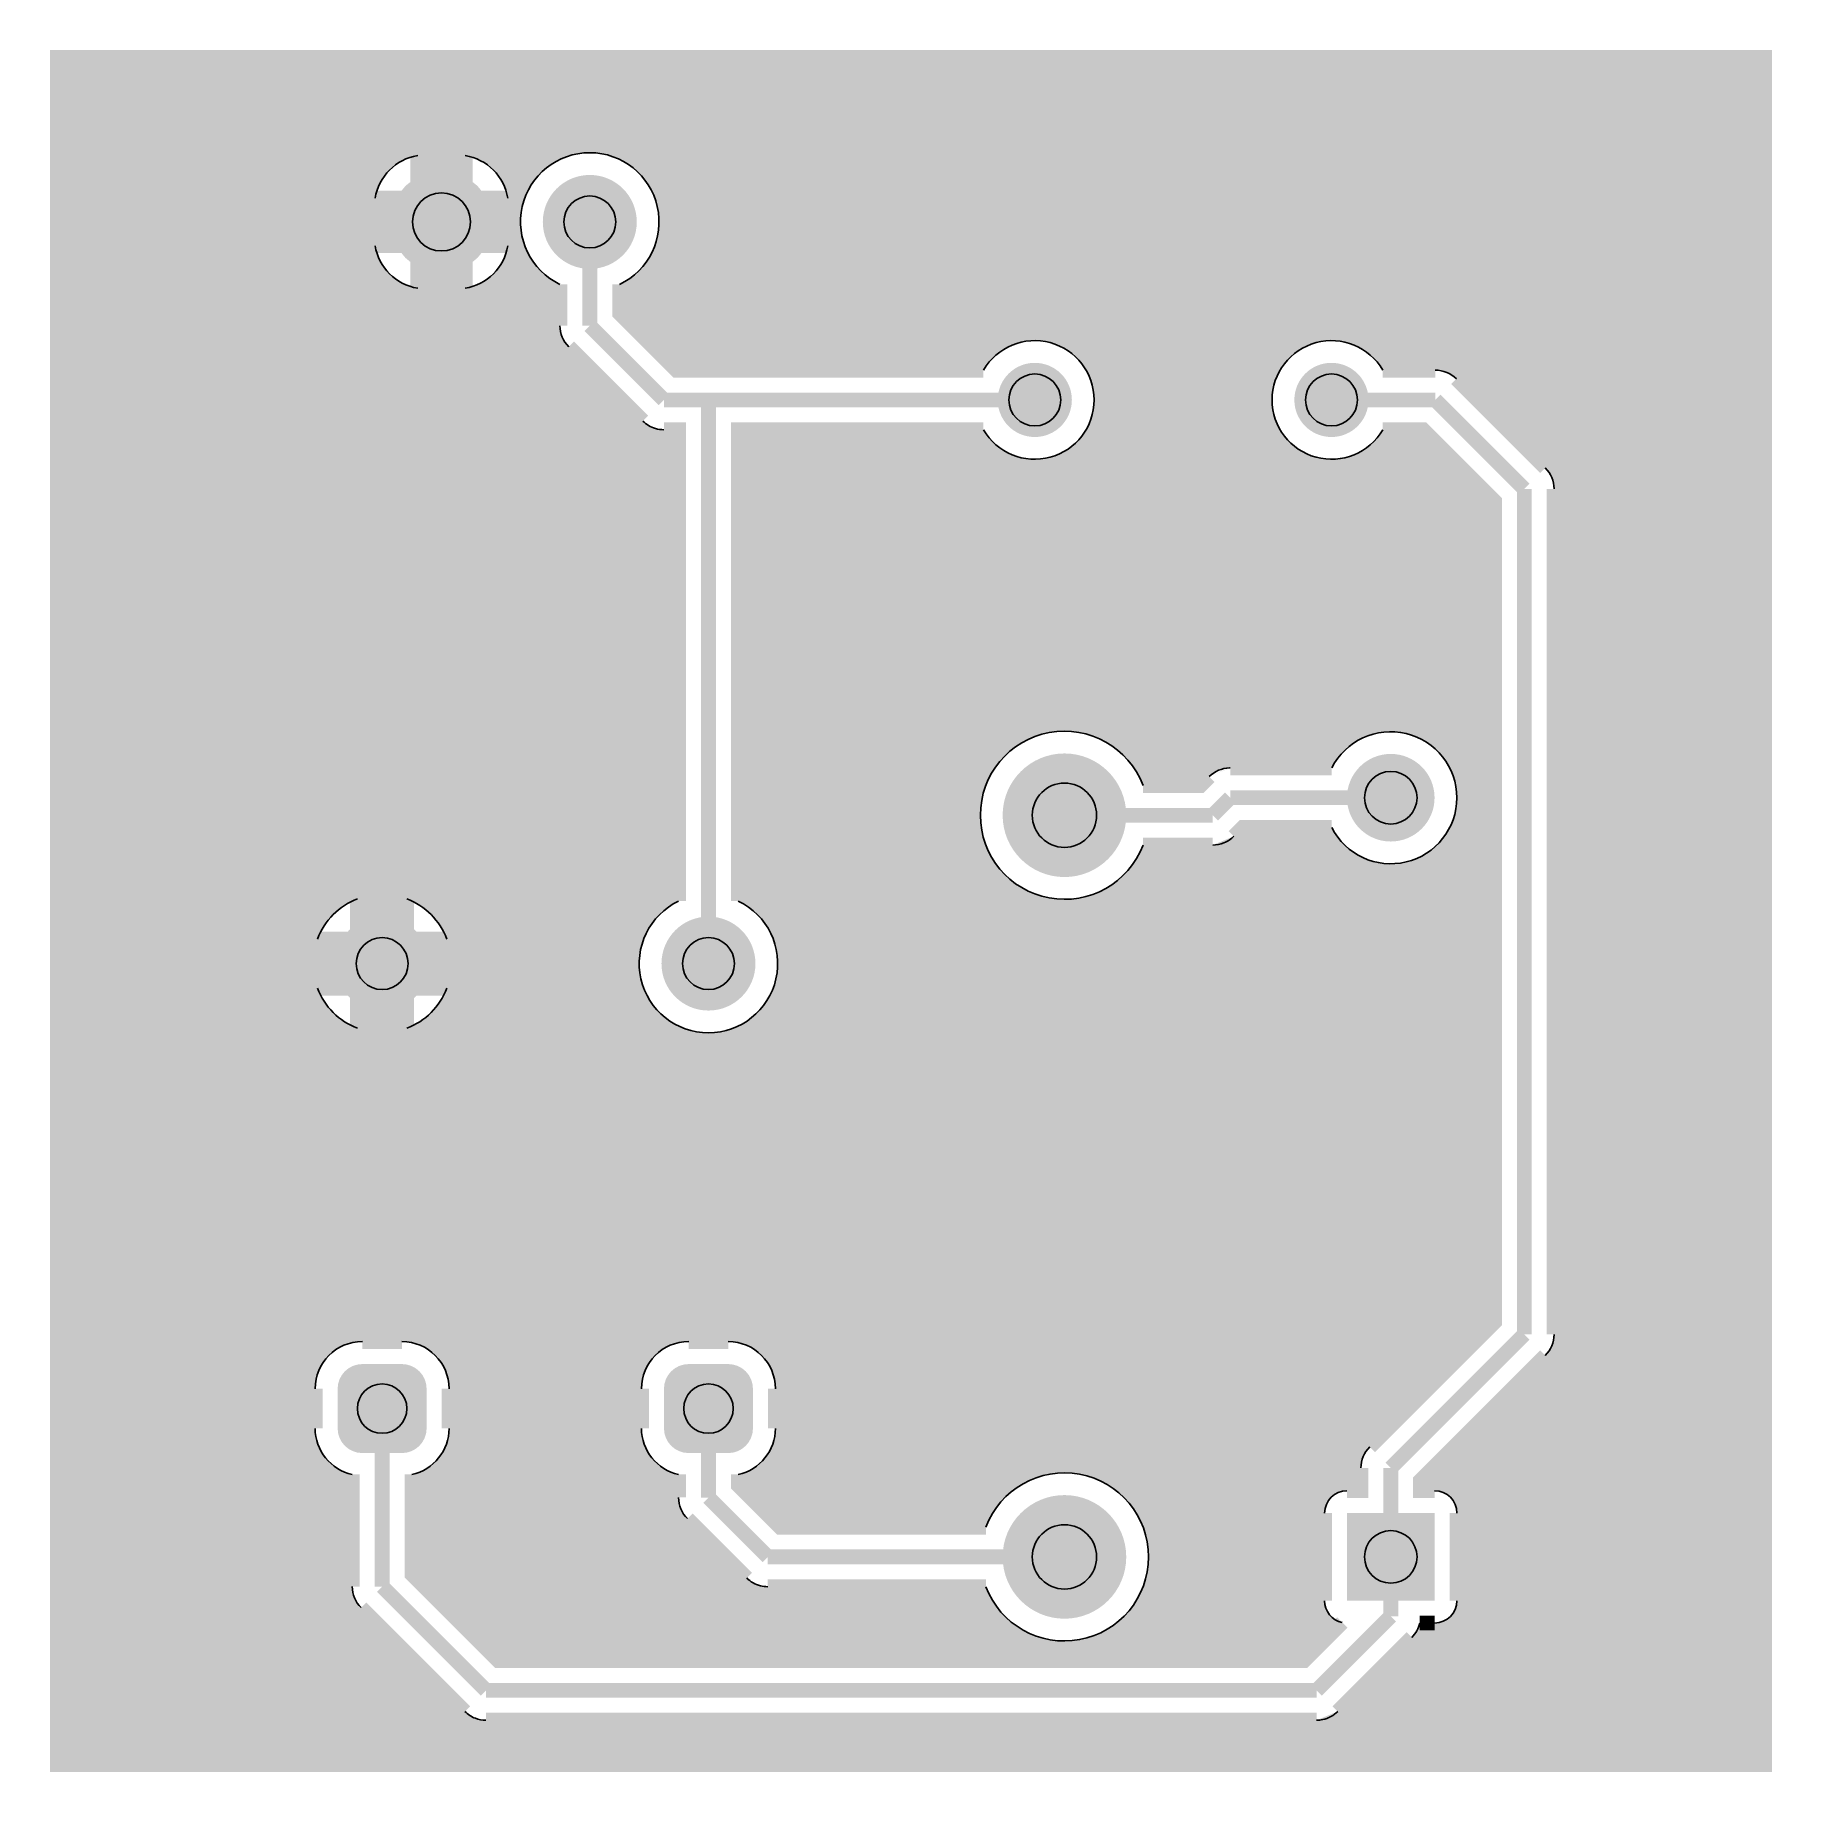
# Model space of a CAD drawing. Extents: x -3.3 to 26.7, y -1.3 to 28.7.
import ezdxf

# ---------------------------------------------------------------- set-up
doc = ezdxf.new("R2010")
doc.units = 0
for name, color, linetype in [('BOARD_OUTLINE', 2, 'CONTINUOUS'), ('COPPER_TOP', 3, 'CONTINUOUS'), ('DRILL', 255, 'CONTINUOUS')]:
    doc.layers.add(name, color=color, linetype=linetype)

msp = doc.modelspace()

# ---------------------------------------------------------------- hatches: boundary and pattern name
at = {"layer": 'COPPER_TOP'}
h = msp.add_hatch(color=3, dxfattribs=at)
h.paths.add_polyline_path([(26.315157, 28.319157), (-2.919157, 28.319157), (-2.919157, -0.915157), (26.315157, -0.915157)])
edge = h.paths.add_edge_path()
edge.add_arc((2.6416, 12.8016), 1.185418, 110.769488, 159.230512, ccw=False)
edge.add_line((2.22124, 13.909983), (2.22124, 13.22196))
edge.add_line((2.22124, 13.22196), (1.533217, 13.22196))
edge = h.paths.add_edge_path()
edge.add_arc((2.6416, 12.8016), 1.185418, 20.769488, 69.230512, ccw=False)
edge.add_line((3.749983, 13.22196), (3.06196, 13.22196))
edge.add_line((3.06196, 13.22196), (3.06196, 13.909983))
edge = h.paths.add_edge_path()
edge.add_arc((2.6416, 12.8016), 1.185418, 290.769488, 339.230512, ccw=False)
edge.add_line((3.06196, 11.693217), (3.06196, 12.38124))
edge.add_line((3.06196, 12.38124), (3.749983, 12.38124))
edge = h.paths.add_edge_path()
edge.add_arc((2.6416, 12.8016), 1.185418, 200.769488, 249.230512, ccw=False)
edge.add_line((1.533217, 12.38124), (2.22124, 12.38124))
edge.add_line((2.22124, 12.38124), (2.22124, 11.693217))
edge = h.paths.add_edge_path()
edge.add_arc((2.6416, 12.8016), 0.4445, 0, 360)
edge = h.paths.add_edge_path()
edge.add_line((12.979733, 2.131143), (9.2456, 2.131143))
edge.add_arc((9.2456, 2.6416), 0.510457, 255.576002, 270, ccw=False)
edge.add_arc((9.245599, 2.6416), 0.510457, 225, 255.576158, ccw=False)
edge.add_line((8.884651, 2.280653), (7.868651, 3.296653))
edge.add_arc((8.229599, 3.6576), 0.510457, 179.867699, 225, ccw=False)
edge.add_line((7.719143, 3.658779), (7.719143, 4.053169))
edge.add_arc((7.890891, 4.842891), 0.808182, 180, 257.730424, ccw=False)
edge.add_line((7.082709, 4.842891), (7.082709, 5.520309))
edge.add_arc((7.890891, 5.520309), 0.808182, 90, 180, ccw=False)
edge.add_line((7.890891, 6.328491), (8.568309, 6.328491))
edge.add_arc((8.568309, 5.520309), 0.808182, 0, 90, ccw=False)
edge.add_line((9.376491, 5.520309), (9.376491, 4.842891))
edge.add_arc((8.568309, 4.842891), 0.808182, 282.269576, 0, ccw=False)
edge.add_line((8.740057, 4.053169), (8.740057, 3.869037))
edge.add_line((8.740057, 3.869037), (9.457037, 3.152057))
edge.add_line((9.457037, 3.152057), (12.979733, 3.152057))
edge.add_arc((14.3256, 2.6416), 1.439418, 200.770608, 159.229392, ccw=False)
edge = h.paths.add_edge_path()
edge.add_line((18.904345, 15.131143), (17.377037, 15.131143))
edge.add_line((17.377037, 15.131143), (17.227148, 14.981254))
edge.add_arc((16.8656, 15.3416), 0.510457, 292.0851, 315.095368, ccw=False)
edge.add_arc((16.865598, 15.341599), 0.510457, 269.906285, 292.085304, ccw=False)
edge.add_line((16.864763, 14.831143), (15.671467, 14.831143))
edge.add_arc((14.3256, 15.3416), 1.439418, 20.770608, 339.229392, ccw=False)
edge.add_line((15.671467, 15.852057), (16.654161, 15.852057))
edge.add_line((16.654161, 15.852057), (16.804651, 16.002548))
edge.add_arc((17.165599, 15.6416), 0.510457, 91.358581, 135, ccw=False)
edge.add_arc((17.1656, 15.6416), 0.510457, 90, 91.358696, ccw=False)
edge.add_line((17.1656, 16.152057), (18.904345, 16.152057))
edge.add_arc((19.9136, 15.6416), 1.131, 206.829205, 153.170795, ccw=False)
edge = h.paths.add_edge_path()
edge.add_line((2.521893, 25.094774), (3.250774, 25.094774))
edge.add_line((3.250774, 25.094774), (3.250774, 24.365893))
edge.add_arc((3.393059, 25.237059), 0.882709, 189.27605, 260.72395, ccw=False)
edge = h.paths.add_edge_path()
edge.add_line((4.064426, 24.365893), (4.064426, 25.094774))
edge.add_line((4.064426, 25.094774), (4.793307, 25.094774))
edge.add_arc((3.922141, 25.237059), 0.882709, 279.27605, 350.72395, ccw=False)
edge = h.paths.add_edge_path()
edge.add_line((4.793307, 25.908426), (4.064426, 25.908426))
edge.add_line((4.064426, 25.908426), (4.064426, 26.637307))
edge.add_arc((3.922141, 25.766141), 0.882709, 9.27605, 80.72395, ccw=False)
edge = h.paths.add_edge_path()
edge.add_line((3.250774, 26.637307), (3.250774, 25.908426))
edge.add_line((3.250774, 25.908426), (2.521893, 25.908426))
edge.add_arc((3.393059, 25.766141), 0.882709, 99.27605, 170.72395, ccw=False)
edge = h.paths.add_edge_path()
edge.add_arc((3.6576, 25.5016), 0.497459, 0, 360)
edge = h.paths.add_edge_path()
edge.add_line((12.939141, 21.943143), (8.740057, 21.943143))
edge.add_line((8.740057, 21.943143), (8.740057, 13.871483))
edge.add_arc((8.2296, 12.8016), 1.185418, 115.506501, 64.493499, ccw=False)
edge.add_line((7.719143, 13.871483), (7.719143, 21.943143))
edge.add_line((7.719143, 21.943143), (7.4676, 21.943143))
edge.add_arc((7.4676, 22.4536), 0.510457, 253.191502, 270, ccw=False)
edge.add_arc((7.467599, 22.4536), 0.510457, 225, 253.19167, ccw=False)
edge.add_line((7.106651, 22.092653), (5.836651, 23.362653))
edge.add_arc((6.197599, 23.7236), 0.510457, 179.871976, 225, ccw=False)
edge.add_line((5.687143, 23.724741), (5.687143, 24.431717))
edge.add_arc((6.1976, 25.5016), 1.185418, 295.506501, 244.493499, ccw=False)
edge.add_line((6.708057, 24.431717), (6.708057, 23.935037))
edge.add_line((6.708057, 23.935037), (7.679037, 22.964057))
edge.add_line((7.679037, 22.964057), (12.939141, 22.964057))
edge.add_arc((13.8176, 22.4536), 1.016, 210.160123, 149.839877, ccw=False)
edge = h.paths.add_edge_path()
edge.add_line((21.037148, 22.813946), (22.559946, 21.291148))
edge.add_arc((22.1996, 20.9296), 0.510457, 0, 45.095368, ccw=False)
edge.add_line((22.710057, 20.9296), (22.710057, 6.4516))
edge.add_arc((22.1996, 6.4516), 0.510457, 314.904632, 0, ccw=False)
edge.add_line((22.559946, 6.090052), (20.424057, 3.954163))
edge.add_line((20.424057, 3.954163), (20.424057, 3.774443))
edge.add_line((20.424057, 3.774443), (20.6636, 3.774443))
edge.add_arc((20.6636, 3.3916), 0.382843, 0, 90, ccw=False)
edge.add_line((21.046443, 3.3916), (21.046443, 1.8916))
edge.add_arc((20.6636, 1.8916), 0.382843, 270, 0, ccw=False)
edge.add_line((20.6636, 1.508757), (20.410504, 1.508757))
edge.add_arc((19.9136, 1.6256), 0.510457, 314.904632, 346.767751, ccw=False)
edge.add_line((20.273946, 1.264052), (19.005148, -0.004746))
edge.add_arc((18.6436, 0.3556), 0.510457, 282.147182, 315.095368, ccw=False)
edge.add_arc((18.643599, 0.3556), 0.510457, 269.940604, 282.147329, ccw=False)
edge.add_line((18.64307, -0.154857), (4.4196, -0.154857))
edge.add_arc((4.4196, 0.3556), 0.510457, 249.327534, 270, ccw=False)
edge.add_arc((4.419598, 0.355601), 0.510457, 225, 249.327726, ccw=False)
edge.add_line((4.058651, -0.005347), (2.280651, 1.772652))
edge.add_arc((2.641599, 2.1336), 0.510457, 179.88099, 225, ccw=False)
edge.add_line((2.131143, 2.13466), (2.131143, 4.053169))
edge.add_arc((2.302891, 4.842891), 0.808182, 180, 257.730424, ccw=False)
edge.add_line((1.494709, 4.842891), (1.494709, 5.520309))
edge.add_arc((2.302891, 5.520309), 0.808182, 90, 180, ccw=False)
edge.add_line((2.302891, 6.328491), (2.980309, 6.328491))
edge.add_arc((2.980309, 5.520309), 0.808182, 0, 90, ccw=False)
edge.add_line((3.788491, 5.520309), (3.788491, 4.842891))
edge.add_arc((2.980309, 4.842891), 0.808182, 282.269576, 0, ccw=False)
edge.add_line((3.152057, 4.053169), (3.152057, 2.345037))
edge.add_line((3.152057, 2.345037), (4.631037, 0.866057))
edge.add_line((4.631037, 0.866057), (18.432161, 0.866057))
edge.add_line((18.432161, 0.866057), (19.083363, 1.517259))
edge.add_arc((19.1636, 1.8916), 0.382843, 180, 257.902183, ccw=False)
edge.add_line((18.780757, 1.8916), (18.780757, 3.3916))
edge.add_arc((19.1636, 3.3916), 0.382843, 90, 180, ccw=False)
edge.add_line((19.1636, 3.774443), (19.403143, 3.774443))
edge.add_line((19.403143, 3.774443), (19.403143, 4.164307))
edge.add_arc((19.913598, 4.165599), 0.510457, 135, 180.145022, ccw=False)
edge.add_line((19.552651, 4.526547), (21.689143, 6.663039))
edge.add_line((21.689143, 6.663039), (21.689143, 20.718161))
edge.add_line((21.689143, 20.718161), (20.464161, 21.943143))
edge.add_line((20.464161, 21.943143), (19.776059, 21.943143))
edge.add_arc((18.8976, 22.4536), 1.016, 30.160123, 329.839877, ccw=False)
edge.add_line((19.776059, 22.964057), (20.6756, 22.964057))
edge.add_arc((20.6756, 22.4536), 0.510457, 44.904632, 90, ccw=False)
h = msp.add_hatch(color=256, dxfattribs=at)
edge = h.paths.add_edge_path()
edge.add_line((2.8956, 25.766141), (2.8956, 25.237059))
edge.add_arc((3.393059, 25.237059), 0.497459, 180, 270)
edge.add_line((3.393059, 24.7396), (3.922141, 24.7396))
edge.add_arc((3.922141, 25.237059), 0.497459, 270, 0)
edge.add_line((4.4196, 25.237059), (4.4196, 25.766141))
edge.add_arc((3.922141, 25.766141), 0.497459, 0, 90)
edge.add_line((3.922141, 26.2636), (3.393059, 26.2636))
edge.add_arc((3.393059, 25.766141), 0.497459, 90, 180)
edge = h.paths.add_edge_path()
edge.add_arc((3.6576, 25.5016), 0.497459, 0, 360)
h = msp.add_hatch(color=256, dxfattribs=at)
edge = h.paths.add_edge_path()
edge.add_arc((6.1976, 25.5016), 0.804418, 0, 360)
edge = h.paths.add_edge_path()
edge.add_arc((6.1976, 25.5016), 0.4445, 0, 360)
h = msp.add_hatch(color=256, dxfattribs=at)
edge = h.paths.add_edge_path()
edge.add_arc((13.8176, 22.4536), 0.635, 0, 360)
edge = h.paths.add_edge_path()
edge.add_arc((13.8176, 22.4536), 0.4445, 0, 360)
h = msp.add_hatch(color=256, dxfattribs=at)
edge = h.paths.add_edge_path()
edge.add_arc((18.8976, 22.4536), 0.635, 0, 360)
edge = h.paths.add_edge_path()
edge.add_arc((18.8976, 22.4536), 0.4445, 0, 360)
h = msp.add_hatch(color=256, dxfattribs=at)
edge = h.paths.add_edge_path()
edge.add_arc((14.3256, 15.3416), 1.058418, 0, 360)
edge = h.paths.add_edge_path()
edge.add_arc((14.3256, 15.3416), 0.550291, 0, 360)
h = msp.add_hatch(color=256, dxfattribs=at)
edge = h.paths.add_edge_path()
edge.add_arc((19.9136, 15.6416), 0.75, 0, 360)
edge = h.paths.add_edge_path()
edge.add_arc((19.9136, 15.6416), 0.45, 0, 360)
h = msp.add_hatch(color=256, dxfattribs=at)
edge = h.paths.add_edge_path()
edge.add_arc((2.6416, 12.8016), 0.804418, 0, 360)
edge = h.paths.add_edge_path()
edge.add_arc((2.6416, 12.8016), 0.4445, 0, 360)
h = msp.add_hatch(color=256, dxfattribs=at)
edge = h.paths.add_edge_path()
edge.add_arc((8.2296, 12.8016), 0.804418, 0, 360)
edge = h.paths.add_edge_path()
edge.add_arc((8.2296, 12.8016), 0.4445, 0, 360)
h = msp.add_hatch(color=256, dxfattribs=at)
edge = h.paths.add_edge_path()
edge.add_line((1.8796, 5.520309), (1.8796, 4.842891))
edge.add_arc((2.302891, 4.842891), 0.423291, 180, 270)
edge.add_line((2.302891, 4.4196), (2.980309, 4.4196))
edge.add_arc((2.980309, 4.842891), 0.423291, 270, 0)
edge.add_line((3.4036, 4.842891), (3.4036, 5.520309))
edge.add_arc((2.980309, 5.520309), 0.423291, 0, 90)
edge.add_line((2.980309, 5.9436), (2.302891, 5.9436))
edge.add_arc((2.302891, 5.520309), 0.423291, 90, 180)
edge = h.paths.add_edge_path()
edge.add_arc((2.6416, 5.1816), 0.423291, 0, 360)
h = msp.add_hatch(color=256, dxfattribs=at)
edge = h.paths.add_edge_path()
edge.add_line((7.4676, 5.520309), (7.4676, 4.842891))
edge.add_arc((7.890891, 4.842891), 0.423291, 180, 270)
edge.add_line((7.890891, 4.4196), (8.568309, 4.4196))
edge.add_arc((8.568309, 4.842891), 0.423291, 270, 0)
edge.add_line((8.9916, 4.842891), (8.9916, 5.520309))
edge.add_arc((8.568309, 5.520309), 0.423291, 0, 90)
edge.add_line((8.568309, 5.9436), (7.890891, 5.9436))
edge.add_arc((7.890891, 5.520309), 0.423291, 90, 180)
edge = h.paths.add_edge_path()
edge.add_arc((8.2296, 5.1816), 0.423291, 0, 360)
h = msp.add_hatch(color=256, dxfattribs=at)
edge = h.paths.add_edge_path()
edge.add_arc((14.3256, 2.6416), 1.058418, 0, 360)
edge = h.paths.add_edge_path()
edge.add_arc((14.3256, 2.6416), 0.550291, 0, 360)
h = msp.add_hatch(color=256, dxfattribs=at)
h.paths.add_polyline_path([(20.6636, 1.8916), (19.1636, 1.8916), (19.1636, 3.3916), (20.6636, 3.3916)])
edge = h.paths.add_edge_path()
edge.add_arc((19.9136, 2.6416), 0.45, 0, 360)
at = {"layer": 'DRILL'}
h = msp.add_hatch(color=255, dxfattribs=at)
edge = h.paths.add_edge_path()
edge.add_arc((3.6576, 25.5016), 0.497459, 0, 360)
h = msp.add_hatch(color=255, dxfattribs=at)
edge = h.paths.add_edge_path()
edge.add_arc((6.1976, 25.5016), 0.4445, 0, 360)
h = msp.add_hatch(color=255, dxfattribs=at)
edge = h.paths.add_edge_path()
edge.add_arc((13.8176, 22.4536), 0.4445, 0, 360)
h = msp.add_hatch(color=255, dxfattribs=at)
edge = h.paths.add_edge_path()
edge.add_arc((18.8976, 22.4536), 0.4445, 0, 360)
h = msp.add_hatch(color=255, dxfattribs=at)
edge = h.paths.add_edge_path()
edge.add_arc((19.9136, 15.6416), 0.45, 0, 360)
h = msp.add_hatch(color=255, dxfattribs=at)
edge = h.paths.add_edge_path()
edge.add_arc((14.3256, 15.3416), 0.550291, 0, 360)
h = msp.add_hatch(color=255, dxfattribs=at)
edge = h.paths.add_edge_path()
edge.add_arc((2.6416, 12.8016), 0.4445, 0, 360)
h = msp.add_hatch(color=255, dxfattribs=at)
edge = h.paths.add_edge_path()
edge.add_arc((8.2296, 12.8016), 0.4445, 0, 360)
h = msp.add_hatch(color=255, dxfattribs=at)
edge = h.paths.add_edge_path()
edge.add_arc((2.6416, 5.1816), 0.423291, 0, 360)
h = msp.add_hatch(color=255, dxfattribs=at)
edge = h.paths.add_edge_path()
edge.add_arc((8.2296, 5.1816), 0.423291, 0, 360)
h = msp.add_hatch(color=255, dxfattribs=at)
edge = h.paths.add_edge_path()
edge.add_arc((14.3256, 2.6416), 0.550291, 0, 360)
h = msp.add_hatch(color=255, dxfattribs=at)
edge = h.paths.add_edge_path()
edge.add_arc((19.9136, 2.6416), 0.45, 0, 360)

# ---------------------------------------------------------------- linework, layer by layer
at = {"layer": 'BOARD_OUTLINE', "color": 2, "const_width": 0.000001}
for points in [[(26.698, 28.702), (-3.302, 28.702)], [(-3.302, 28.702), (-3.302, -1.298)], [(26.698, -1.298), (26.698, 28.702)], [(-3.302, -1.298), (26.698, -1.298)]]:
    msp.add_lwpolyline(points, dxfattribs=at)
at = {"layer": 'COPPER_TOP', "color": 3, "const_width": 0.254}
for points in [[(26.315157, 28.319157), (-2.919157, 28.319157), (-2.919157, -0.915157), (26.315157, -0.915157), (26.315157, 28.319157)], [(3.250774, 26.637307), (3.250774, 25.908426), (2.521893, 25.908426)], [(4.793307, 25.908426), (4.064426, 25.908426), (4.064426, 26.637307)], [(3.6576, 25.5016), (3.6576, 20.1676)], [(6.1976, 23.7236), (6.1976, 25.5016)], [(2.521893, 25.094774), (3.250774, 25.094774), (3.250774, 24.365893)], [(4.064426, 24.365893), (4.064426, 25.094774), (4.793307, 25.094774)], [(5.687143, 23.724741), (5.687143, 24.431717)], [(6.708057, 24.431717), (6.708057, 23.935037), (7.679037, 22.964057), (12.939141, 22.964057)], [(7.4676, 22.4536), (6.1976, 23.7236)], [(7.106651, 22.092653), (5.836651, 23.362653)], [(19.776059, 22.964057), (20.6756, 22.964057)], [(21.037148, 22.813946), (22.559946, 21.291148)], [(13.8176, 22.4536), (7.4676, 22.4536)], [(8.2296, 22.4536), (8.2296, 12.8016)], [(18.8976, 22.4536), (20.6756, 22.4536)], [(20.6756, 22.4536), (22.1996, 20.9296)], [(7.719143, 13.871483), (7.719143, 21.943143), (7.4676, 21.943143)], [(12.939141, 21.943143), (8.740057, 21.943143), (8.740057, 13.871483)], [(19.552651, 4.526547), (21.689143, 6.663039), (21.689143, 20.718161), (20.464161, 21.943143), (19.776059, 21.943143)], [(22.1996, 20.9296), (22.1996, 6.4516)], [(22.710057, 20.9296), (22.710057, 6.4516)], [(3.6576, 20.1676), (2.6416, 19.1516)], [(2.6416, 19.1516), (2.6416, 12.8016)], [(17.1656, 16.152057), (18.904345, 16.152057)], [(15.671467, 15.852057), (16.654161, 15.852057), (16.804651, 16.002548)], [(17.1656, 15.6416), (16.8656, 15.3416)], [(19.9136, 15.6416), (17.1656, 15.6416)], [(16.8656, 15.3416), (14.3256, 15.3416)], [(18.904345, 15.131143), (17.377037, 15.131143), (17.227148, 14.981254)], [(16.864763, 14.831143), (15.671467, 14.831143)], [(2.22124, 13.909983), (2.22124, 13.22196), (1.533217, 13.22196)], [(3.749983, 13.22196), (3.06196, 13.22196), (3.06196, 13.909983)], [(1.533217, 12.38124), (2.22124, 12.38124), (2.22124, 11.693217)], [(3.06196, 11.693217), (3.06196, 12.38124), (3.749983, 12.38124)], [(2.302891, 6.328491), (2.980309, 6.328491)], [(7.890891, 6.328491), (8.568309, 6.328491)], [(22.1996, 6.4516), (19.9136, 4.1656)], [(22.559946, 6.090052), (20.424057, 3.954163), (20.424057, 3.774443), (20.6636, 3.774443)], [(1.494709, 4.842891), (1.494709, 5.520309)], [(3.788491, 5.520309), (3.788491, 4.842891)], [(7.082709, 4.842891), (7.082709, 5.520309)], [(9.376491, 5.520309), (9.376491, 4.842891)], [(2.6416, 2.1336), (2.6416, 5.1816)], [(8.2296, 3.6576), (8.2296, 5.1816)], [(19.1636, 3.774443), (19.403143, 3.774443), (19.403143, 4.164307)], [(19.9136, 4.1656), (19.9136, 1.6256)], [(2.131143, 2.13466), (2.131143, 4.053169)], [(3.152057, 4.053169), (3.152057, 2.345037), (4.631037, 0.866057), (18.432161, 0.866057), (19.083363, 1.517259)], [(7.719143, 3.658779), (7.719143, 4.053169)], [(8.740057, 4.053169), (8.740057, 3.869037), (9.457037, 3.152057), (12.979733, 3.152057)], [(9.2456, 2.6416), (8.2296, 3.6576)], [(8.884651, 2.280653), (7.868651, 3.296653)], [(18.780757, 1.8916), (18.780757, 3.3916)], [(21.046443, 3.3916), (21.046443, 1.8916)], [(14.3256, 2.6416), (9.2456, 2.6416)], [(4.4196, 0.3556), (2.6416, 2.1336)], [(12.979733, 2.131143), (9.2456, 2.131143)], [(4.058651, -0.005347), (2.280651, 1.772652)], [(19.9136, 1.6256), (18.6436, 0.3556)], [(20.6636, 1.508757), (20.410504, 1.508757)], [(20.273946, 1.264052), (19.005148, -0.004746)], [(18.6436, 0.3556), (4.4196, 0.3556)], [(18.64307, -0.154857), (4.4196, -0.154857)]]:
    msp.add_lwpolyline(points, dxfattribs=at)
at = {"layer": 'COPPER_TOP', "color": 3}
for centre, radius in [((3.6576, 25.5016), 0.497459), ((2.6416, 12.8016), 0.4445)]:
    msp.add_circle(centre, radius, dxfattribs=at)
for centre, radius, start, end in [((3.393059, 25.766141), 0.882709, 99.27605, 170.72395), ((3.922141, 25.766141), 0.882709, 9.27605, 80.72395), ((6.1976, 25.5016), 1.185418, 295.506501, 244.493499), ((3.393059, 25.237059), 0.882709, 189.27605, 260.72395), ((3.922141, 25.237059), 0.882709, 279.27605, 350.72395), ((6.197599, 23.7236), 0.510457, 179.871976, 225), ((13.8176, 22.4536), 1.016, 210.160123, 149.839877), ((18.8976, 22.4536), 1.016, 30.160123, 329.839877), ((20.6756, 22.4536), 0.510457, 44.904632, 90), ((7.467599, 22.4536), 0.510457, 225, 253.19167), ((7.4676, 22.4536), 0.510457, 253.191502, 270), ((22.1996, 20.9296), 0.510457, 0, 45.095368), ((14.3256, 15.3416), 1.439418, 20.770608, 339.229392), ((19.9136, 15.6416), 1.131, 206.829205, 153.170795), ((17.165599, 15.6416), 0.510457, 91.358581, 135), ((17.1656, 15.6416), 0.510457, 90, 91.358696), ((16.865598, 15.341599), 0.510457, 269.906285, 292.085304), ((16.8656, 15.3416), 0.510457, 292.0851, 315.095368), ((2.6416, 12.8016), 1.185418, 110.769488, 159.230512), ((2.6416, 12.8016), 1.185418, 20.769488, 69.230512), ((8.2296, 12.8016), 1.185418, 115.506501, 64.493499), ((2.6416, 12.8016), 1.185418, 200.769488, 249.230512), ((2.6416, 12.8016), 1.185418, 290.769488, 339.230512), ((2.302891, 5.520309), 0.808182, 90, 180), ((2.980309, 5.520309), 0.808182, 0, 90), ((7.890891, 5.520309), 0.808182, 90, 180), ((8.568309, 5.520309), 0.808182, 0, 90), ((22.1996, 6.4516), 0.510457, 314.904632, 0), ((2.302891, 4.842891), 0.808182, 180, 257.730424), ((2.980309, 4.842891), 0.808182, 282.269576, 0), ((7.890891, 4.842891), 0.808182, 180, 257.730424), ((8.568309, 4.842891), 0.808182, 282.269576, 0), ((19.913598, 4.165599), 0.510457, 135, 180.145022), ((14.3256, 2.6416), 1.439418, 200.770608, 159.229392), ((8.229599, 3.6576), 0.510457, 179.867699, 225), ((19.1636, 3.3916), 0.382843, 90, 180), ((20.6636, 3.3916), 0.382843, 0, 90), ((2.641599, 2.1336), 0.510457, 179.88099, 225), ((9.245599, 2.6416), 0.510457, 225, 255.576158), ((9.2456, 2.6416), 0.510457, 255.576002, 270), ((19.1636, 1.8916), 0.382843, 180, 257.902183), ((20.6636, 1.8916), 0.382843, 270, 0), ((19.9136, 1.6256), 0.510457, 314.904632, 346.767751), ((4.419598, 0.355601), 0.510457, 225, 249.327726), ((4.4196, 0.3556), 0.510457, 249.327534, 270), ((18.643599, 0.3556), 0.510457, 269.940604, 282.147329), ((18.6436, 0.3556), 0.510457, 282.147182, 315.095368)]:
    msp.add_arc(centre, radius, start, end, dxfattribs=at)
at = {"layer": 'DRILL', "color": 255}
for centre, radius in [((3.6576, 25.5016), 0.497459), ((6.1976, 25.5016), 0.4445), ((13.8176, 22.4536), 0.4445), ((18.8976, 22.4536), 0.4445), ((19.9136, 15.6416), 0.45), ((14.3256, 15.3416), 0.550291), ((2.6416, 12.8016), 0.4445), ((8.2296, 12.8016), 0.4445), ((2.6416, 5.1816), 0.423291), ((8.2296, 5.1816), 0.423291), ((14.3256, 2.6416), 0.550291), ((19.9136, 2.6416), 0.45)]:
    msp.add_circle(centre, radius, dxfattribs=at)

doc.saveas('drawing.dxf')
